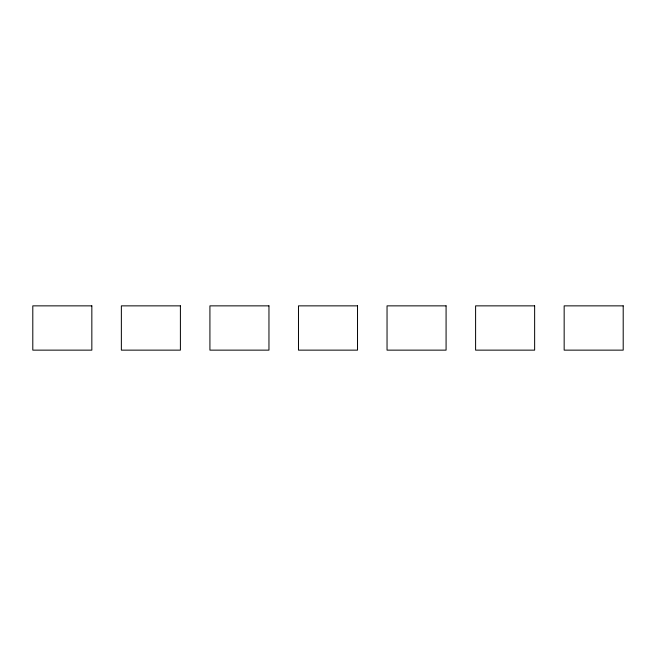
<?xml version="1.0" encoding="UTF-8"?>
<svg xmlns="http://www.w3.org/2000/svg" width="656" height="656" viewBox="0 0 656 656"><rect width="100%" height="100%" fill="white"/><g stroke="black" fill="none" stroke-linecap="round" stroke-linejoin="round"><path stroke-width="0.98" d="M91.84 305.86L32.8 305.86L32.8 350.14L91.84 350.14L91.84 305.86M180.4 305.86L121.36 305.86L121.36 350.14L180.4 350.14L180.4 305.86M268.96 305.86L209.92 305.86L209.92 350.14L268.96 350.14L268.96 305.86M357.52 305.86L298.48 305.86L298.48 350.14L357.52 350.14L357.52 305.86M446.08 305.86L387.04 305.86L387.04 350.14L446.08 350.14L446.08 305.86M534.64 305.86L475.6 305.86L475.6 350.14L534.64 350.14L534.64 305.86M623.2 305.86L564.16 305.86L564.16 350.14L623.2 350.14L623.2 305.86"/></g></svg>
